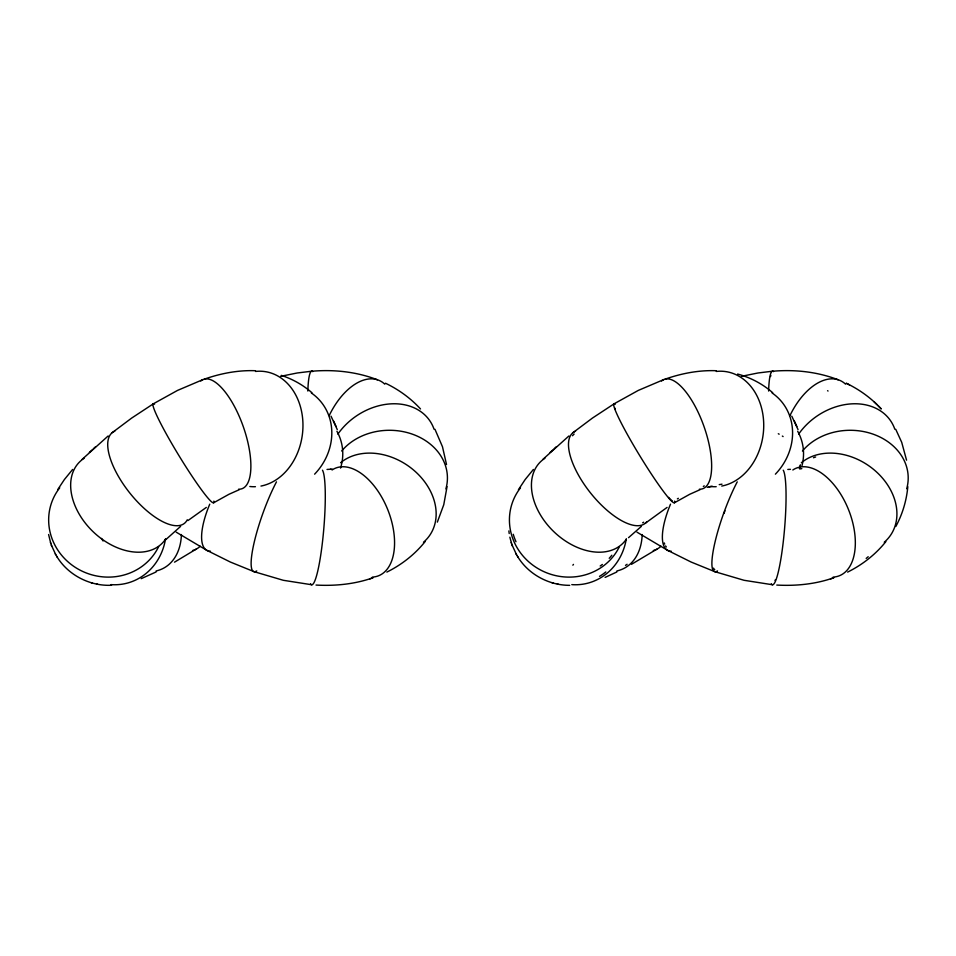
<?xml version="1.0" encoding="UTF-8"?>
<svg xmlns="http://www.w3.org/2000/svg" width="956" height="956" viewBox="0 0 956 956"><rect width="100%" height="100%" fill="white"/><g stroke="black" fill="none" stroke-linecap="round" stroke-linejoin="round"><path stroke-width="1.43" d="M447.05 486.664L443.763 504.732L437.334 522.131M907.818 486.664C906.551 500.574 902.476 514.22 895.808 526.505M57.647 489.711L64.387 479.542L72.608 469.468M518.415 489.711L525.155 479.542L533.376 469.468M572.871 565.199L573.469 564.387M425.097 541.622C414.808 554.468 401.58 564.793 386.857 572.094M885.865 541.622C875.577 554.468 862.348 564.793 847.625 572.094M82.168 459.322L108.136 435.972M165.197 540.176L180.612 526.386M542.936 459.322L568.904 435.972M628.522 537.678L641.38 526.386M89.398 452.391L91.991 450.025M93.282 448.842L95.719 446.619M550.166 452.391L552.759 450.025M554.05 448.842L556.488 446.619M866.172 558.423L868.203 556.727M112.222 432.65L131.677 418.071L153.151 403.946M572.991 432.65L592.445 418.071L613.919 403.946M645.216 523.314L667.085 507.409M187.962 520.554L206.317 507.409M196.04 549.21L174.506 562.164M656.808 549.21L631.51 564.291M153.271 403.838L177.541 390.406L202.971 379.592M213.642 502.784L228.974 494.276L239.347 489.663M614.039 403.838L638.309 390.406L663.739 379.592M674.41 502.784L689.742 494.276L700.115 489.663M677.374 498.877L678.354 498.303M156.091 571.963L141.201 578.667M616.859 571.963L605.124 577.4M316.018 585.06C335.03 586.1 354.413 584.236 372.446 577.95M776.786 585.06C795.798 586.1 815.181 584.236 833.214 577.95M369.781 578.882L373.163 577.723M830.549 578.882L833.931 577.723M204.5 379.078C220.848 373.378 238.175 370.032 255.539 370.725M665.268 379.078C681.616 373.378 698.944 370.032 716.307 370.725M280.694 376.317L297.22 372.983L311.835 371.203M741.462 376.317L757.988 372.983L772.603 371.203M707.249 487.321L709.782 486.724M712.22 486.269L709.053 486.807L710.177 486.64M330.31 469.324L332.21 469.073M330.955 469.217L327.024 469.444M312.038 371.227C334.098 369.351 356.684 371.776 377.393 379.771M772.807 371.227C794.866 369.351 817.452 371.776 838.161 379.771M790.457 469.324L787.792 469.444M111.577 585.263C89.9 586.303 67.936 575.082 56.751 556.368M569.728 585.335C548.911 585.395 528.262 574.329 517.519 556.368M772.591 584.761L744.055 580.292L714.514 571.58M311.823 584.761L283.287 580.292L253.746 571.58M552.042 582.754L553.142 583.017M557.312 584.008L558.376 584.271M91.274 582.754L92.374 583.017M96.544 584.008L97.608 584.271M737.614 374.047C750.52 377.524 762.649 383.93 772.711 392.725M281.315 375.361C292.524 379.066 303.052 384.945 311.943 392.725M714.096 571.377L691.128 562.044L667.563 550.321M253.328 571.377L230.36 562.044L206.795 550.321M778.303 433.737L779.164 434.179M849.49 384.945L846.251 383.225C859.408 389.522 871.406 398.21 881.277 408.953L878.122 405.798M385.483 383.225C398.64 389.522 410.638 398.21 420.509 408.953M666.906 549.915L636.959 532.145M206.138 549.915L176.191 532.145M782.355 436.067L783.095 436.569M874.035 401.711L877.106 404.794M512.141 545.171L516.515 554.659M51.373 545.171L55.747 554.659M516.037 553.871L517.997 557.169M55.269 553.871L57.229 557.169M791.783 416.171L798.057 429.614M331.015 416.171L337.289 429.614M895.736 429.304L901.699 442.281L906.551 460.171M434.968 429.304L442.473 446.727L446.524 464.532M796.862 426.519L794.4 421.118M336.094 426.519L333.632 421.118M509.847 537.176L511.544 543.402M48.601 534.524L50.776 543.402M511.233 542.506L512.452 546.067M50.465 542.506L51.684 546.067M508.867 530.915L509.213 533.544M666.344 546.963A56.117 19.514 -61.6 0 1 665.591 545.924M664.695 544.107A56.117 19.514 -61.6 0 1 664.289 542.948M671.243 551.218A57.958 20.148 -61.6 0 1 670.515 504.159M714.741 569.657A56.117 10.755 -70.2 0 1 713.523 568.115M724.003 513.408A56.117 10.755 -70.2 0 1 724.959 510.791M717.526 570.935A57.958 11.102 -70.2 0 1 714.538 544.215A57.958 11.102 -70.2 0 1 737.243 481.86M775.447 579.647A56.117 7.17 -85.3 0 1 775.029 580.531M783.239 470.197A57.958 7.409 -85.3 0 1 783.729 537.559A57.958 7.409 -85.3 0 1 771.325 583.781M799.813 468.978A56.117 31.954 68.2 0 1 801.809 468.643M792.823 469.994A57.958 33.006 68.2 0 1 849.31 511.675A57.958 33.006 68.2 0 1 833.13 577.089M801.367 462.752A57.958 45.207 34 0 1 877.716 473.077A57.958 45.207 34 0 1 884.24 542.255M802.442 451.017A57.958 47.704 0 0 1 873.545 434.311A57.958 47.704 0 0 1 906.718 488.719M813.46 457.757A56.117 43.761 34 0 1 815.635 456.992M798.642 434.108A57.958 45.207 -34 0 1 852.023 403.838A57.958 45.207 -34 0 1 894.828 429.244M827.573 390.705A90.999 54.456 -9.3 0 1 828.039 391.028M789.931 415.657A57.958 33.006 -68.2 0 1 845.57 384.169M770.524 376.568A56.117 7.17 85.3 0 1 770.859 375.457M768.612 391.04A57.958 7.409 85.3 0 1 773.535 371.621M661.002 546.199A57.958 31.309 58 0 1 653.295 550.56M627.088 564.267A56.117 39.507 62.1 0 1 625.499 565.366M642.181 534.547A57.958 40.809 62.1 0 1 616.883 570.959M626.3 538.861A57.958 53.309 78 0 1 571.784 584.63M611.828 555.245A56.117 53.058 20.1 0 1 609.211 558.304M602.352 564.458A56.117 53.058 20.1 0 1 600.189 566M515.989 541.717A56.117 53.058 20.1 0 1 513.253 534.261M605.805 571.951A56.117 51.624 78 0 1 599.52 576.337M619.428 546.593A57.958 54.803 20.1 0 1 537.953 568.545A57.958 54.803 20.1 0 1 520.494 487.823M626.228 539.303A57.958 40.152 44 0 1 552.747 530.616A57.958 40.152 44 0 1 544.92 458.283M643.627 522.203A56.117 23.087 51.5 0 1 642.647 522.801M572.525 435.733A56.117 23.087 51.5 0 1 574.138 434.096M646.746 521.797A57.958 23.852 51.5 0 1 589.852 492.101A57.958 23.852 51.5 0 1 575.536 431.18M672.355 500.98A56.117 4.899 58.6 0 1 668.579 497.383M615.306 409.072A56.117 4.899 58.6 0 1 615.055 408.224M674.637 501.099A57.958 5.055 58.6 0 1 640.377 456.717A57.958 5.055 58.6 0 1 615.329 404.185M661.588 380.978A57.958 21.797 70.7 0 1 704.13 426.878A57.958 21.797 70.7 0 1 699.386 489.197M722.007 484.166A56.117 44.454 -82.3 0 1 719.235 484.62M704.225 485.851A56.117 21.104 70.7 0 1 703.341 486.425M716.295 371.442A57.958 45.912 -82.3 0 1 763.653 421.99A57.958 45.912 -82.3 0 1 721.732 486.066M716.199 486.7A57.958 45.912 -82.3 0 1 710.595 486.496M772.113 392.976A57.958 51.911 -41.7 0 1 775.388 474.176M800.363 464.819A56.117 49.832 -14 0 1 799.706 467.233M797.686 431.276A57.958 51.469 -14 0 1 802.012 465.656M800.029 466.122A56.117 49.832 -14 0 1 799.3 468.524M200.234 546.199A57.958 31.309 58 0 1 192.526 550.56M181.413 534.547A57.958 40.809 62.1 0 1 156.115 570.959M103.045 540.976A57.958 40.809 62.1 0 1 101.527 538.431M165.531 538.861A57.958 53.309 78 0 1 111.016 584.63M158.66 546.593A57.958 54.803 20.1 0 1 77.185 568.545A57.958 54.803 20.1 0 1 59.726 487.823M165.46 539.303A57.958 40.152 44 0 1 91.979 530.616A57.958 40.152 44 0 1 84.152 458.283M187.268 519.789A57.958 23.852 51.5 0 1 130.817 494.264A57.958 23.852 51.5 0 1 114.768 431.18M213.869 501.099A57.958 5.055 58.6 0 1 179.609 456.717A57.958 5.055 58.6 0 1 154.561 404.185M200.82 380.978A57.958 21.797 70.7 0 1 243.362 426.878A57.958 21.797 70.7 0 1 238.618 489.197M255.527 371.442A57.958 45.912 -82.3 0 1 302.885 421.99A57.958 45.912 -82.3 0 1 260.964 486.066M255.431 486.7A57.958 45.912 -82.3 0 1 249.827 486.496M311.345 392.976A57.958 51.911 -41.7 0 1 314.62 474.176M336.918 431.276A57.958 51.469 -14 0 1 340.551 468.082M210.475 551.218A57.958 20.148 -61.6 0 1 209.746 504.159M256.758 570.935A57.958 11.102 -70.2 0 1 253.77 544.215A57.958 11.102 -70.2 0 1 276.475 481.86M322.471 470.197A57.958 7.409 -85.3 0 1 322.961 537.559A57.958 7.409 -85.3 0 1 310.557 583.781M332.055 469.994A57.958 33.006 68.2 0 1 388.542 511.675A57.958 33.006 68.2 0 1 372.362 577.089M340.599 462.752A57.958 45.207 34 0 1 416.947 473.077A57.958 45.207 34 0 1 423.472 542.255M341.674 451.017A57.958 47.704 0 0 1 412.884 434.347A57.958 47.704 0 0 1 445.89 488.898M337.874 434.108A57.958 45.207 -34 0 1 391.255 403.838A57.958 45.207 -34 0 1 434.06 429.244M329.163 415.657A57.958 33.006 -68.2 0 1 384.802 384.169M307.844 391.04A57.958 7.409 85.3 0 1 312.767 371.621"/></g></svg>
